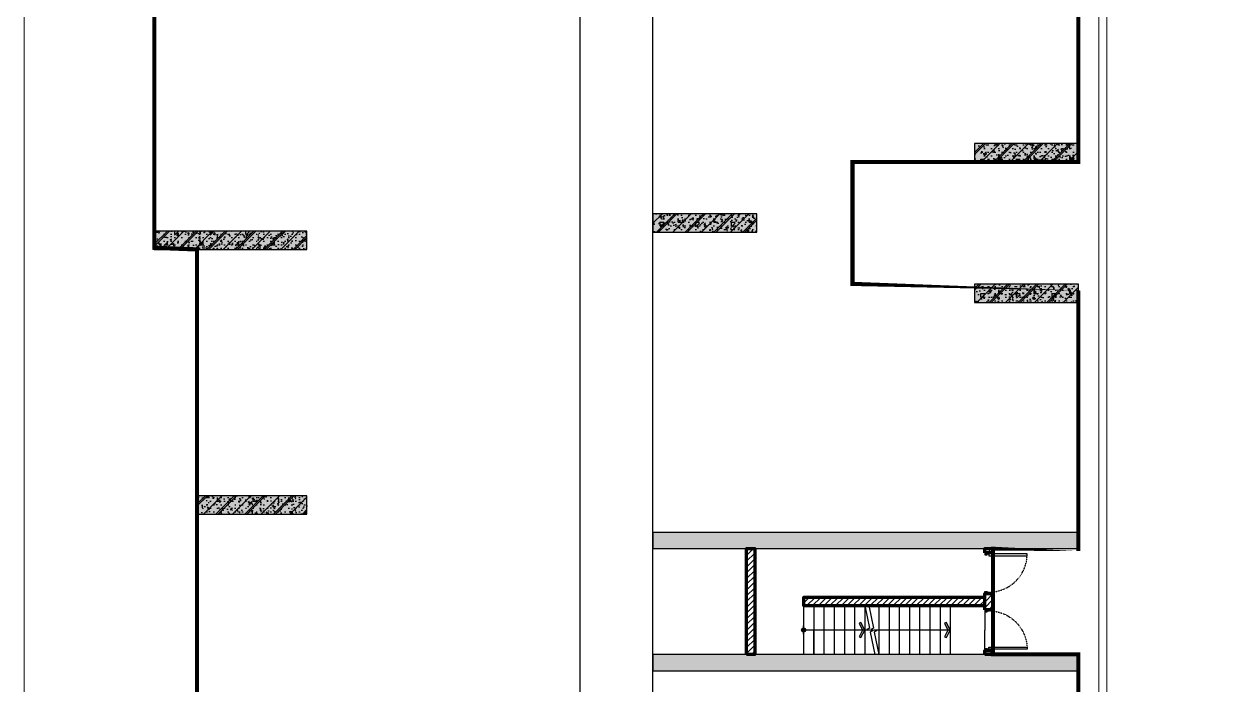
# Model space of a CAD drawing. Header units: millimetres. Extents: x 379264 to 1158416, y -283062 to 356890.
# Drawn here: x 933996 to 934586, y -26450 to -26125 of the extents above; entities that cross this region are included whole.
import ezdxf

# ---------------------------------------------------------------- set-up
doc = ezdxf.new("R2010")
doc.units = ezdxf.units.MM
doc.linetypes.add('CENTER', pattern=[2, 1.25, -0.25, 0.25, -0.25])
doc.linetypes.add('keyplan TANG 1$0$mb tang 1 TWA$0$Hidden10.5', pattern=[1.5, 1, -0.5])
for name, color, linetype in [('12PM. GRID', 8, 'CENTER'), ('BLOCK C - CHI TIET THANG 7 - 15T$0$DnW', 20, 'Continuous'), ('keyplan TANG 1$0$mb tang 1 TWA$0$Door', 250, 'Continuous'), ('keyplan TANG 1$0$mb tang 1 TWA$0$Staircase', 250, 'Continuous'), ('keyplan TANG 1$0$mb tang 1 TWA$0$Staircase Break', 250, 'Continuous'), ('keyplan TANG 1$0$mb tang 1 TWA$0$Staircase Direction', 250, 'Continuous'), ('keyplan TANG 1$0$mb tang 1 TWA$0$Wall Hatch', 250, 'Continuous'), ('keyplan TANG 1$0$MB_Cot tang 1$0$Concrete Hatch', 250, 'Continuous'), ('keyplan TANG 1$0$MB_Cot tang 1$0$Concrete Line', 250, 'Continuous'), ('keyplan TANG 1$0$MB_Cot tang 1$0$Concrete Solid', 250, 'Continuous'), ('keyplan TANG 1$0$mb_unitmix twa 1-20$0$Net thay Tran', 250, 'Continuous')]:
    doc.layers.add(name, color=color, linetype=linetype)
for name, color, linetype, lineweight in [('keyplan TANG 1$0$Hatch vat lieu', 250, 'Continuous', 5), ('keyplan TANG 1$0$mb tang 1 TWA$0$Net cat Tuong', 250, 'Continuous', 40), ('keyplan TANG 1$0$mb tang 1 TWA$0$Wall Line', 250, 'Continuous', 70), ('keyplan TANG 1$0$Net Thay khac', 250, 'Continuous', 15), ('keyplan TANG 1$0$Net thay Tuong', 250, 'Continuous', 20)]:
    doc.layers.add(name, color=color, linetype=linetype, lineweight=lineweight)

# ---------------------------------------------------------------- blocks, each defined once
blk = doc.blocks.new('*U1432')
at = {"layer": 'keyplan TANG 1$0$mb tang 1 TWA$0$Wall Hatch'}
h = blk.add_hatch(dxfattribs=at)
h.set_pattern_fill('LINE10', color=256, scale=100, angle=45, style=0, pattern_type=2)
h.set_pattern_definition([(45, (4100.00000000052, 899.9999999999986), (-70.71067811865474, 70.71067811865476), [])])
h.paths.add_polyline_path([(-99.99999999947431, 2.374315213898552e-14), (0, 0), (1.603842341970662e-13, 200), (-99.99999999947431, 200)])
at = {"layer": 'keyplan TANG 1$0$mb tang 1 TWA$0$Wall Line'}
blk.add_lwpolyline([(-99.99999999947431, 2.374315213898552e-14), (0, 0), (1.603842341970662e-13, 200), (-99.99999999947431, 200)], close=True, dxfattribs=at)
blk = doc.blocks.new('*U236')
at = {"layer": 'keyplan TANG 1$0$mb tang 1 TWA$0$Wall Hatch'}
h = blk.add_hatch(dxfattribs=at)
h.set_pattern_fill('LINE10', color=256, scale=100, angle=45, style=0, pattern_type=2)
h.set_pattern_definition([(45, (1199.999999999998, 3150), (-70.71067811865474, 70.71067811865476), [])])
h.paths.add_polyline_path([(4449.999999999998, -1.004973881890692e-12), (0, 0), (-1.358912982141192e-13, -200), (4449.999999999998, -200.000000000001)])
at = {"layer": 'keyplan TANG 1$0$mb tang 1 TWA$0$Wall Line'}
blk.add_lwpolyline([(4449.999999999998, -1.004973881890692e-12), (0, 0), (-1.358912982141192e-13, -200), (4449.999999999998, -200.000000000001)], close=True, dxfattribs=at)
blk = doc.blocks.new('keyplan TANG 1$0$mb tang 1 TWA$0$Door 1000-1')
at = {"color": 0, "linetype": 'ByBlock'}
blk.add_lwpolyline([(30, 100), (75, 100), (75, 1040.000000000015), (30, 1040.000000000015)], close=True, dxfattribs=at)
for points in [[(50, 55), (30, 55), (30, 100), (0, 100), (0, 0), (50, 0), (50, 55)], [(950.0000000000146, 55), (970.0000000000146, 55), (970.0000000000146, 100), (1000.000000000015, 100), (1000.000000000015, 0), (950.0000000000146, 0), (950.0000000000146, 55)]]:
    blk.add_lwpolyline(points, dxfattribs=at)
at = {"color": 0, "linetype": 'keyplan TANG 1$0$mb tang 1 TWA$0$Hidden10.5'}
blk.add_arc((30, 100), 940.0000000000146, 0, 90, dxfattribs=at)
blk = doc.blocks.new('*U1433')
at = {"layer": 'keyplan TANG 1$0$mb tang 1 TWA$0$Door'}
blk.add_blockref('keyplan TANG 1$0$mb tang 1 TWA$0$Door 1000-1', (0, 0), dxfattribs=at)
blk = doc.blocks.new('*U237')
at = {"layer": 'keyplan TANG 1$0$mb tang 1 TWA$0$Wall Hatch'}
h = blk.add_hatch(dxfattribs=at)
h.set_pattern_fill('LINE10', color=256, scale=100, angle=45, style=0, pattern_type=2)
h.set_pattern_definition([(45, (3799.999999998978, 899.9999999999987), (-70.71067811865474, 70.71067811865476), [])])
h.paths.add_polyline_path([(-400.0000000010168, 1.090082804301975e-13), (0, 0), (1.603842341970662e-13, 200), (-400.0000000010168, 200.0000000000001)])
at = {"layer": 'keyplan TANG 1$0$mb tang 1 TWA$0$Wall Line'}
blk.add_lwpolyline([(-400.0000000010168, 1.090082804301975e-13), (0, 0), (1.603842341970662e-13, 200), (-400.0000000010168, 200.0000000000001)], close=True, dxfattribs=at)
blk = doc.blocks.new('*U238')
at = {"layer": 'keyplan TANG 1$0$mb tang 1 TWA$0$Wall Hatch'}
h = blk.add_hatch(dxfattribs=at)
h.set_pattern_fill('LINE10', color=256, scale=100, angle=45, style=0, pattern_type=2)
h.set_pattern_definition([(45, (1599.999999964853, 899.9999999999993), (-70.71067811865474, 70.71067811865476), [])])
h.paths.add_polyline_path([(-2600.000000035141, 7.342858878990857e-13), (0, 0), (1.603842341970662e-13, 200), (-2600.000000035141, 200.0000000000007)])
at = {"layer": 'keyplan TANG 1$0$mb tang 1 TWA$0$Wall Line'}
blk.add_lwpolyline([(-2600.000000035141, 7.342858878990857e-13), (0, 0), (1.603842341970662e-13, 200), (-2600.000000035141, 200.0000000000007)], close=True, dxfattribs=at)
blk = doc.blocks.new('keyplan TANG 1$0$mb tang 1 TWA$0$Arrow 60')
at = {"linetype": 'ByBlock', "lineweight": -2}
h = blk.add_hatch(color=0, dxfattribs=at)
h.paths.add_polyline_path([(1.875, 0.9375000000000001), (1.651393202249892, 1.384713595499924), (0, 0.5590169943748364), (-1.651393202250176, 1.384713595499924), (-1.875, 0.9375000000001494), (0, 0)], flags=17)
h.paths.add_polyline_path([(1.651393202249892, 1.384713595499925), (1.875, 0.9375), (0, 0), (-1.875, 0.9375000000001492), (-1.651393202250176, 1.384713595499925), (0, 0.5590169943748364)])
blk.add_hatch(color=0, dxfattribs=at).paths.add_polyline_path([(1.651393202249892, 1.384713595499925), (1.875, 0.9375), (0, 0), (-1.875, 0.9375000000001492), (-1.651393202250176, 1.384713595499925), (0, 0.5590169943748364)])
at = {"color": 0, "linetype": 'ByBlock', "lineweight": -2}
blk.add_lwpolyline([(1.651393202249892, 1.384713595499925), (1.875, 0.9375), (0, 0), (-1.875, 0.9375000000001492), (-1.651393202250176, 1.384713595499925), (0, 0.5590169943748364)], close=True, dxfattribs=at)
blk = doc.blocks.new('keyplan TANG 1$0$mb tang 1 TWA$0$Dot')
at = {"linetype": 'ByBlock', "lineweight": -2}
h = blk.add_hatch(color=0, dxfattribs=at)
edge = h.paths.add_edge_path()
edge.add_arc((0, 0), 0.5, 0, 360)
at = {"color": 0, "linetype": 'ByBlock', "lineweight": -2}
blk.add_line((-1.110223024625157e-16, -1), (5.551115123125783e-17, 1), dxfattribs=at)
blk.add_circle((0, 0), 0.5, dxfattribs=at)
blk = doc.blocks.new('keyplan TANG 1$0$mb tang 1 TWA$0$A$Cf4f9086f')
at = {"layer": 'keyplan TANG 1$0$mb tang 1 TWA$0$Staircase'}
for p, q in [((27104.30626201179, -65148.17011095535), (27104.30626201179, -66348.17011095535)), ((28304.30626201179, -65148.17011095535), (28304.30626201179, -66348.17011095535)), ((32754.30626201179, -65148.170110955354), (28554.30626201179, -65148.170110955354)), ((28554.30626201179, -65148.170110955354), (28554.30626201179, -65748.17011095535)), ((28554.30626201179, -65148.17011095535), (28554.30626201179, -66348.17011095535)), ((28804.30626201179, -65148.17011095535), (28804.30626201179, -66348.17011095535)), ((29054.30626201179, -65148.17011095535), (29054.30626201179, -66348.17011095535)), ((29304.30626201179, -65148.17011095535), (29304.30626201179, -66348.17011095535)), ((29554.30626201179, -65148.17011095535), (29554.30626201179, -66348.17011095535)), ((29804.30626201179, -65148.17011095535), (29804.30626201179, -66348.17011095535)), ((30154.30626201179, -65148.17011095535), (30154.30626201179, -66348.17011095535)), ((30404.30626201179, -65148.17011095535), (30404.30626201179, -66348.17011095535)), ((30654.30626201179, -65148.17011095535), (30654.30626201179, -66348.17011095535)), ((30904.30626201179, -65148.17011095535), (30904.30626201179, -66348.17011095535)), ((31154.30626201179, -65148.17011095535), (31154.30626201179, -66348.17011095535)), ((31404.30626201179, -65148.17011095535), (31404.30626201179, -66348.17011095535)), ((31654.30626201179, -65148.17011095535), (31654.30626201179, -66348.17011095535)), ((31904.30626201179, -65148.17011095535), (31904.30626201179, -66348.17011095535)), ((32754.30626201179, -65148.170110955354), (32754.30626201179, -65748.17011095535)), ((28554.30626201179, -66348.17011095535), (28554.30626201179, -65748.17011095535)), ((32754.30626201179, -66348.17011095535), (32754.30626201179, -65748.17011095535)), ((32754.30626201179, -66348.17011095535), (28554.30626201179, -66348.17011095535))]:
    blk.add_line(p, q, dxfattribs=at)
at = {"layer": 'keyplan TANG 1$0$mb tang 1 TWA$0$Staircase Break', "color": 3, "linetype": 'Continuous'}
blk.add_lwpolyline([(29804.30626201179, -65148.17011092059), (29919.10854930642, -65699.22108993353), (29856.96424072815, -65737.70459312329), (30001.64828329833, -65758.63562872016), (29939.50397471715, -65797.11913190738), (30054.30626201179, -66348.17011092021)], dxfattribs=at)
at = {"layer": 'keyplan TANG 1$0$mb tang 1 TWA$0$Staircase Break', "linetype": 'Continuous'}
blk.add_lwpolyline([(29904.30626201179, -65148.17011092059), (30019.10854930642, -65699.22108993353), (29956.96424072815, -65737.70459312329), (30101.64828329833, -65758.63562872016), (30039.50397471715, -65797.11913190738), (30154.30626201179, -66348.17011092021)], dxfattribs=at)
at = {"layer": 'keyplan TANG 1$0$mb tang 1 TWA$0$Staircase Direction'}
for p, q in [((29929.3062622456, -65748.17011095534), (28304.30626201179, -65748.17011095534)), ((31904.30626201179, -65748.17011095535), (30029.30626224561, -65748.17011095534))]:
    blk.add_line(p, q, dxfattribs=at)
at = {"layer": 'keyplan TANG 1$0$mb tang 1 TWA$0$Door', "rotation": 270}
blk.add_blockref('*U1433', (32754.30626201179, -63848.17011091969), dxfattribs=at)
at = {"layer": 'keyplan TANG 1$0$mb tang 1 TWA$0$Door', "xscale": -1, "rotation": 270}
blk.add_blockref('*U1433', (32754.30626201179, -66248.17011092074), dxfattribs=at)
at = {"layer": 'keyplan TANG 1$0$mb tang 1 TWA$0$Net cat Tuong', "xscale": -1, "rotation": 270}
for name, p in [('*U238', (26904.30626201179, -63748.17011092021)), ('*U1432', (32754.30626201179, -63748.17011092021)), ('*U237', (32754.30626201179, -64848.1701109197)), ('*U1432', (32754.30626201179, -66248.17011092074))]:
    blk.add_blockref(name, p, dxfattribs=at)
at = {"layer": 'keyplan TANG 1$0$mb tang 1 TWA$0$Net cat Tuong'}
blk.add_blockref('*U236', (28304.30626201179, -64948.17011092055), dxfattribs=at)
at = {"layer": 'keyplan TANG 1$0$mb tang 1 TWA$0$Staircase Direction', "xscale": 100, "yscale": 100, "zscale": 100}
blk.add_blockref('keyplan TANG 1$0$mb tang 1 TWA$0$Dot', (28304.30626201179, -65748.17011095534), dxfattribs=at)
at = {"layer": 'keyplan TANG 1$0$mb tang 1 TWA$0$Staircase Direction', "zscale": 100, "rotation": 90}
for p, xscale, yscale in [((29804.30626201179, -65748.17011095538), -100.0000000000007, 100.0000000000007), ((31904.30626201179, -65748.17011095535), -100.0000000000008, 100.0000000000008)]:
    blk.add_blockref('keyplan TANG 1$0$mb tang 1 TWA$0$Arrow 60', p, dxfattribs=dict(at, xscale=xscale, yscale=yscale))
blk = doc.blocks.new('*U1385')
at = {"layer": 'keyplan TANG 1$0$MB_Cot tang 1$0$Concrete Hatch'}
h = blk.add_hatch(dxfattribs=at)
h.set_pattern_fill('CONCRETE', color=256, scale=50, style=0, pattern_type=2)
h.set_pattern_definition([(45, (3200, -399.9999999999998), (-176.7766952966369, 176.7766952966369), []), (45, (3200, -349.9999999999998), (-353.5533905932737, 353.5533905932738), []), (49.99999999999999, (3200, -399.9999999999998), (358.6300913003767, -31.37606749129755), [37.5, -412.5]), (355, (3200, -399.9999999999998), (-69.3756668065, 376.0960668500059), [30, -330]), (100.4514, (3229.88584, -402.6146699999998), (289.2546908570108, 344.7197710304768), [31.870095, -350.571056]), (46.18420000000001, (3200, -299.9999999999998), (533.6205243128222, -82.75950716450905), [56.25, -618.75]), (96.6356, (3244.4683725, -306.8966534999998), (467.3313527743517, 487.0589354502209), [47.805144, -525.8565]), (351.1842, (3200, -299.9999999999998), (467.3309725668136, 487.0593004626623), [45, -495]), (21, (3250, -324.9999999999998), (298.4535260592309, -201.3094453326694), [37.5, -412.5]), (326.0000000000001, (3250, -324.9999999999998), (121.6576659607909, 362.5750225234265), [30, -330]), (71.4514, (3274.8711165, -341.7758029999998), (420.111314290745, 161.2652483549762), [31.870095, -350.571056]), (37.50000000000001, (3200, -399.9999999999998), (6.079927658645334, 166.4469269156558), [0, -326, 0, -335, 0, -331.25]), (7.499999999999999, (3200, -399.9999999999998), (131.5347687210743, 197.2058559411801), [0, -191, 0, -318.5, 0, -126.25]), (327.5, (3088.5, -399.9999999999998), (266.9112180862045, -11.2774358671899), [0, -125, 0, -390, 0, -517.5]), (317.5, (3038.5, -399.9999999999998), (291.5930846711931, 50.05249116615882), [0, -162.5, 0, -259, 0, -367.5]), (0, (3375, -224.9999999999998), (0, 875), [87.5, -787.5]), (0, (3637.5, -49.99999999999983), (0, 875), [87.5, -787.5]), (0, (3462.5, 300.0000000000002), (0, 875), [87.5, -350, 87.5, -350]), (90, (3375, -224.9999999999998), (-875, 5.35782974626967e-14), [87.5, -787.5]), (90, (3462.5, 300.0000000000002), (-875, 5.35782974626967e-14), [87.5, -787.5]), (90, (3725, -49.99999999999983), (-875, 5.35782974626967e-14), [87.5, -787.5]), (90, (3900, 212.5000000000002), (-875, 5.35782974626967e-14), [87.5, -787.5]), (135, (3462.5, -224.9999999999998), (-875.016357447105, 8.881784197001252e-14), [123.76, -1113.7]), (135, (3550, 300.0000000000002), (-875.016357447105, 8.881784197001252e-14), [123.76, -1113.7]), (45, (3637.5, -49.99999999999983), (8.881784197001252e-14, 875.016357447105), [123.76, -247.485, 123.76, -742.455]), (0, (3025, -399.9999999999998), (87.5, 87.5), [-175, 0])])
h.paths.add_polyline_path([(-250, 50), (-250, -399.9999999999998), (3500, -399.9999999999999), (3500, 50)])
at = {"layer": 'keyplan TANG 1$0$MB_Cot tang 1$0$Concrete Solid'}
blk.add_hatch(color=256, dxfattribs=at).paths.add_polyline_path([(-250, 50), (-250, -399.9999999999998), (3500, -399.9999999999999), (3500, 50)])
at = {"layer": 'keyplan TANG 1$0$MB_Cot tang 1$0$Concrete Line'}
blk.add_lwpolyline([(-250, 50), (-250, -399.9999999999998), (3500, -399.9999999999999), (3500, 50)], close=True, dxfattribs=at)
blk = doc.blocks.new('*U1386')
at = {"layer": 'keyplan TANG 1$0$MB_Cot tang 1$0$Concrete Hatch'}
h = blk.add_hatch(dxfattribs=at)
h.set_pattern_fill('CONCRETE', color=256, scale=50, style=0, pattern_type=2)
h.set_pattern_definition([(45, (2150, -399.9999999999998), (-176.7766952966369, 176.7766952966369), []), (45, (2150, -349.9999999999998), (-353.5533905932737, 353.5533905932738), []), (49.99999999999999, (2150, -399.9999999999998), (358.6300913003767, -31.37606749129755), [37.5, -412.5]), (355, (2150, -399.9999999999998), (-69.3756668065, 376.0960668500059), [30, -330]), (100.4514, (2179.88584, -402.6146699999998), (289.2546908570108, 344.7197710304768), [31.870095, -350.571056]), (46.18420000000001, (2150, -299.9999999999998), (533.6205243128222, -82.75950716450905), [56.25, -618.75]), (96.6356, (2194.4683725, -306.8966534999998), (467.3313527743517, 487.0589354502209), [47.805144, -525.8565]), (351.1842, (2150, -299.9999999999998), (467.3309725668136, 487.0593004626623), [45, -495]), (21, (2200, -324.9999999999998), (298.4535260592309, -201.3094453326694), [37.5, -412.5]), (326.0000000000001, (2200, -324.9999999999998), (121.6576659607909, 362.5750225234265), [30, -330]), (71.4514, (2224.8711165, -341.7758029999998), (420.111314290745, 161.2652483549762), [31.870095, -350.571056]), (37.50000000000001, (2150, -399.9999999999998), (6.079927658645334, 166.4469269156558), [0, -326, 0, -335, 0, -331.25]), (7.499999999999999, (2150, -399.9999999999998), (131.5347687210743, 197.2058559411801), [0, -191, 0, -318.5, 0, -126.25]), (327.5, (2038.5, -399.9999999999998), (266.9112180862045, -11.2774358671899), [0, -125, 0, -390, 0, -517.5]), (317.5, (1988.5, -399.9999999999998), (291.5930846711931, 50.05249116615882), [0, -162.5, 0, -259, 0, -367.5]), (0, (2325, -224.9999999999998), (0, 875), [87.5, -787.5]), (0, (2587.5, -49.99999999999983), (0, 875), [87.5, -787.5]), (0, (2412.5, 300.0000000000002), (0, 875), [87.5, -350, 87.5, -350]), (90, (2325, -224.9999999999998), (-875, 5.35782974626967e-14), [87.5, -787.5]), (90, (2412.5, 300.0000000000002), (-875, 5.35782974626967e-14), [87.5, -787.5]), (90, (2675, -49.99999999999983), (-875, 5.35782974626967e-14), [87.5, -787.5]), (90, (2850, 212.5000000000002), (-875, 5.35782974626967e-14), [87.5, -787.5]), (135, (2412.5, -224.9999999999998), (-875.016357447105, 8.881784197001252e-14), [123.76, -1113.7]), (135, (2500, 300.0000000000002), (-875.016357447105, 8.881784197001252e-14), [123.76, -1113.7]), (45, (2587.5, -49.99999999999983), (8.881784197001252e-14, 875.016357447105), [123.76, -247.485, 123.76, -742.455]), (0, (1975, -399.9999999999998), (87.5, 87.5), [-175, 0])])
h.paths.add_polyline_path([(-250, 50), (-250, -399.9999999999998), (2450, -399.9999999999999), (2450, 50)])
at = {"layer": 'keyplan TANG 1$0$MB_Cot tang 1$0$Concrete Solid'}
blk.add_hatch(color=256, dxfattribs=at).paths.add_polyline_path([(-250, 50), (-250, -399.9999999999998), (2450, -399.9999999999999), (2450, 50)])
at = {"layer": 'keyplan TANG 1$0$MB_Cot tang 1$0$Concrete Line'}
blk.add_lwpolyline([(-250, 50), (-250, -399.9999999999998), (2450, -399.9999999999999), (2450, 50)], close=True, dxfattribs=at)
blk = doc.blocks.new('*U1387')
at = {"layer": 'keyplan TANG 1$0$MB_Cot tang 1$0$Concrete Hatch'}
h = blk.add_hatch(dxfattribs=at)
h.set_pattern_fill('CONCRETE', color=256, scale=50, style=0, pattern_type=2)
h.set_pattern_definition([(45, (9900.00000006222, -349.9999999999999), (-176.7766952966369, 176.7766952966369), []), (45, (9900.00000006222, -299.9999999999999), (-353.5533905932737, 353.5533905932738), []), (49.99999999999999, (9900.00000006222, -349.9999999999999), (358.6300913003767, -31.37606749129755), [37.5, -412.5]), (355, (9900.00000006222, -349.9999999999999), (-69.3756668065, 376.0960668500059), [30, -330]), (100.4514, (9929.885840062221, -352.6146699999999), (289.2546908570108, 344.7197710304768), [31.870095, -350.571056]), (46.18420000000001, (9900.00000006222, -249.9999999999999), (533.6205243128222, -82.75950716450905), [56.25, -618.75]), (96.6356, (9944.46837256222, -256.8966534999999), (467.3313527743517, 487.0589354502209), [47.805144, -525.8565]), (351.1842, (9900.00000006222, -249.9999999999999), (467.3309725668136, 487.0593004626623), [45, -495]), (21, (9950.00000006222, -274.9999999999999), (298.4535260592309, -201.3094453326694), [37.5, -412.5]), (326.0000000000001, (9950.00000006222, -274.9999999999999), (121.6576659607909, 362.5750225234265), [30, -330]), (71.4514, (9974.87111656222, -291.7758029999999), (420.111314290745, 161.2652483549762), [31.870095, -350.571056]), (37.50000000000001, (9900.00000006222, -349.9999999999999), (6.079927658645334, 166.4469269156558), [0, -326, 0, -335, 0, -331.25]), (7.499999999999999, (9900.00000006222, -349.9999999999999), (131.5347687210743, 197.2058559411801), [0, -191, 0, -318.5, 0, -126.25]), (327.5, (9788.50000006222, -349.9999999999999), (266.9112180862045, -11.2774358671899), [0, -125, 0, -390, 0, -517.5]), (317.5, (9738.50000006222, -349.9999999999999), (291.5930846711931, 50.05249116615882), [0, -162.5, 0, -259, 0, -367.5]), (0, (10075.00000006222, -174.9999999999999), (0, 875), [87.5, -787.5]), (0, (10337.50000006222, 1.13686837721616e-13), (0, 875), [87.5, -787.5]), (0, (10162.50000006222, 350.0000000000001), (0, 875), [87.5, -350, 87.5, -350]), (90, (10075.00000006222, -174.9999999999999), (-875, 5.35782974626967e-14), [87.5, -787.5]), (90, (10162.50000006222, 350.0000000000001), (-875, 5.35782974626967e-14), [87.5, -787.5]), (90, (10425.00000006222, 1.13686837721616e-13), (-875, 5.35782974626967e-14), [87.5, -787.5]), (90, (10600.00000006222, 262.5000000000001), (-875, 5.35782974626967e-14), [87.5, -787.5]), (135, (10162.50000006222, -174.9999999999999), (-875.016357447105, 8.881784197001252e-14), [123.76, -1113.7]), (135, (10250.00000006222, 350.0000000000001), (-875.016357447105, 8.881784197001252e-14), [123.76, -1113.7]), (45, (10337.50000006222, 1.13686837721616e-13), (8.881784197001252e-14, 875.016357447105), [123.76, -247.485, 123.76, -742.455]), (0, (9725.00000006222, -349.9999999999999), (87.5, 87.5), [-175, 0])])
h.paths.add_polyline_path([(-250, 50), (-250, -349.9999999999999), (10200.00000006222, -350), (10200.00000006222, 50)])
at = {"layer": 'keyplan TANG 1$0$MB_Cot tang 1$0$Concrete Solid'}
blk.add_hatch(color=256, dxfattribs=at).paths.add_polyline_path([(-250, 50), (-250, -349.9999999999999), (10200.00000006222, -350), (10200.00000006222, 50)])
at = {"layer": 'keyplan TANG 1$0$MB_Cot tang 1$0$Concrete Line'}
blk.add_lwpolyline([(-250, 50), (-250, -349.9999999999999), (10200.00000006222, -350), (10200.00000006222, 50)], close=True, dxfattribs=at)
blk = doc.blocks.new('*U1388')
at = {"layer": 'keyplan TANG 1$0$MB_Cot tang 1$0$Concrete Hatch'}
h = blk.add_hatch(dxfattribs=at)
h.set_pattern_fill('CONCRETE', color=256, scale=50, style=0, pattern_type=2)
h.set_pattern_definition([(45, (2000, -199.9999999999998), (-176.7766952966369, 176.7766952966369), []), (45, (2000, -149.9999999999998), (-353.5533905932737, 353.5533905932738), []), (49.99999999999999, (2000, -199.9999999999998), (358.6300913003767, -31.37606749129755), [37.5, -412.5]), (355, (2000, -199.9999999999998), (-69.3756668065, 376.0960668500059), [30, -330]), (100.4514, (2029.88584, -202.6146699999998), (289.2546908570108, 344.7197710304768), [31.870095, -350.571056]), (46.18420000000001, (2000, -99.99999999999983), (533.6205243128222, -82.75950716450905), [56.25, -618.75]), (96.6356, (2044.4683725, -106.8966534999998), (467.3313527743517, 487.0589354502209), [47.805144, -525.8565]), (351.1842, (2000, -99.99999999999983), (467.3309725668136, 487.0593004626623), [45, -495]), (21, (2050, -124.9999999999998), (298.4535260592309, -201.3094453326694), [37.5, -412.5]), (326.0000000000001, (2050, -124.9999999999998), (121.6576659607909, 362.5750225234265), [30, -330]), (71.4514, (2074.8711165, -141.7758029999998), (420.111314290745, 161.2652483549762), [31.870095, -350.571056]), (37.50000000000001, (2000, -199.9999999999998), (6.079927658645334, 166.4469269156558), [0, -326, 0, -335, 0, -331.25]), (7.499999999999999, (2000, -199.9999999999998), (131.5347687210743, 197.2058559411801), [0, -191, 0, -318.5, 0, -126.25]), (327.5, (1888.5, -199.9999999999998), (266.9112180862045, -11.2774358671899), [0, -125, 0, -390, 0, -517.5]), (317.5, (1838.5, -199.9999999999998), (291.5930846711931, 50.05249116615882), [0, -162.5, 0, -259, 0, -367.5]), (0, (2175, -24.99999999999983), (0, 875), [87.5, -787.5]), (0, (2437.5, 150.0000000000002), (0, 875), [87.5, -787.5]), (0, (2262.5, 500.0000000000002), (0, 875), [87.5, -350, 87.5, -350]), (90, (2175, -24.99999999999983), (-875, 5.35782974626967e-14), [87.5, -787.5]), (90, (2262.5, 500.0000000000002), (-875, 5.35782974626967e-14), [87.5, -787.5]), (90, (2525, 150.0000000000002), (-875, 5.35782974626967e-14), [87.5, -787.5]), (90, (2700, 412.5000000000002), (-875, 5.35782974626967e-14), [87.5, -787.5]), (135, (2262.5, -24.99999999999983), (-875.016357447105, 8.881784197001252e-14), [123.76, -1113.7]), (135, (2350, 500.0000000000002), (-875.016357447105, 8.881784197001252e-14), [123.76, -1113.7]), (45, (2437.5, 150.0000000000002), (8.881784197001252e-14, 875.016357447105), [123.76, -247.485, 123.76, -742.455]), (0, (1825, -199.9999999999998), (87.5, 87.5), [-175, 0])])
h.paths.add_polyline_path([(-250, 150), (-250, -299.9999999999998), (2300, -299.9999999999999), (2300, 150)])
at = {"layer": 'keyplan TANG 1$0$MB_Cot tang 1$0$Concrete Solid'}
blk.add_hatch(color=256, dxfattribs=at).paths.add_polyline_path([(-250, 150), (-250, -299.9999999999998), (2300, -299.9999999999999), (2300, 150)])
at = {"layer": 'keyplan TANG 1$0$MB_Cot tang 1$0$Concrete Line'}
blk.add_lwpolyline([(-250, 150), (-250, -299.9999999999998), (2300, -299.9999999999999), (2300, 150)], close=True, dxfattribs=at)
blk = doc.blocks.new('*U1389')
at = {"layer": 'keyplan TANG 1$0$MB_Cot tang 1$0$Concrete Hatch'}
h = blk.add_hatch(dxfattribs=at)
h.set_pattern_fill('CONCRETE', color=256, scale=50, style=0, pattern_type=2)
h.set_pattern_definition([(45, (2000, -399.9999999999998), (-176.7766952966369, 176.7766952966369), []), (45, (2000, -349.9999999999998), (-353.5533905932737, 353.5533905932738), []), (49.99999999999999, (2000, -399.9999999999998), (358.6300913003767, -31.37606749129755), [37.5, -412.5]), (355, (2000, -399.9999999999998), (-69.3756668065, 376.0960668500059), [30, -330]), (100.4514, (2029.88584, -402.6146699999998), (289.2546908570108, 344.7197710304768), [31.870095, -350.571056]), (46.18420000000001, (2000, -299.9999999999998), (533.6205243128222, -82.75950716450905), [56.25, -618.75]), (96.6356, (2044.4683725, -306.8966534999998), (467.3313527743517, 487.0589354502209), [47.805144, -525.8565]), (351.1842, (2000, -299.9999999999998), (467.3309725668136, 487.0593004626623), [45, -495]), (21, (2050, -324.9999999999998), (298.4535260592309, -201.3094453326694), [37.5, -412.5]), (326.0000000000001, (2050, -324.9999999999998), (121.6576659607909, 362.5750225234265), [30, -330]), (71.4514, (2074.8711165, -341.7758029999998), (420.111314290745, 161.2652483549762), [31.870095, -350.571056]), (37.50000000000001, (2000, -399.9999999999998), (6.079927658645334, 166.4469269156558), [0, -326, 0, -335, 0, -331.25]), (7.499999999999999, (2000, -399.9999999999998), (131.5347687210743, 197.2058559411801), [0, -191, 0, -318.5, 0, -126.25]), (327.5, (1888.5, -399.9999999999998), (266.9112180862045, -11.2774358671899), [0, -125, 0, -390, 0, -517.5]), (317.5, (1838.5, -399.9999999999998), (291.5930846711931, 50.05249116615882), [0, -162.5, 0, -259, 0, -367.5]), (0, (2175, -224.9999999999998), (0, 875), [87.5, -787.5]), (0, (2437.5, -49.99999999999983), (0, 875), [87.5, -787.5]), (0, (2262.5, 300.0000000000002), (0, 875), [87.5, -350, 87.5, -350]), (90, (2175, -224.9999999999998), (-875, 5.35782974626967e-14), [87.5, -787.5]), (90, (2262.5, 300.0000000000002), (-875, 5.35782974626967e-14), [87.5, -787.5]), (90, (2525, -49.99999999999983), (-875, 5.35782974626967e-14), [87.5, -787.5]), (90, (2700, 212.5000000000002), (-875, 5.35782974626967e-14), [87.5, -787.5]), (135, (2262.5, -224.9999999999998), (-875.016357447105, 8.881784197001252e-14), [123.76, -1113.7]), (135, (2350, 300.0000000000002), (-875.016357447105, 8.881784197001252e-14), [123.76, -1113.7]), (45, (2437.5, -49.99999999999983), (8.881784197001252e-14, 875.016357447105), [123.76, -247.485, 123.76, -742.455]), (0, (1825, -399.9999999999998), (87.5, 87.5), [-175, 0])])
h.paths.add_polyline_path([(-250, 50), (-250, -399.9999999999998), (2300, -399.9999999999999), (2300, 50)])
at = {"layer": 'keyplan TANG 1$0$MB_Cot tang 1$0$Concrete Solid'}
blk.add_hatch(color=256, dxfattribs=at).paths.add_polyline_path([(-250, 50), (-250, -399.9999999999998), (2300, -399.9999999999999), (2300, 50)])
at = {"layer": 'keyplan TANG 1$0$MB_Cot tang 1$0$Concrete Line'}
blk.add_lwpolyline([(-250, 50), (-250, -399.9999999999998), (2300, -399.9999999999999), (2300, 50)], close=True, dxfattribs=at)
blk = doc.blocks.new('keyplan TANG 1')
at = {"color": 7, "const_width": 100}
blk.add_lwpolyline([(22696.90922331624, 132250.0000055772), (22700.00000000001, 125550.0000054775), (17150.00000000003, 125550.0000054775), (17149.99999872623, 122549.9999989607), (22700, 122549.9999989607), (22700, 109750.000000035), (17149.99999872623, 109750.000000035), (17150.00000000001, 106750.0000055773), (22700, 106749.9999999999), (22700.00000006222, 100250.000000035), (20600.00000000003, 100250.0000054705), (20600.00000000003, 97650.00000000001), (22700.00000651809, 97650.00000000001), (22700, 90249.99999999988), (1049.999999999913, 90249.99999999988), (1049.999999999913, 107600.0000054772), (4.730700311483815e-07, 107600.0000054705), (-1.455191522836685e-11, 114100.0000055773), (5550.000000476677, 114100.0000055773), (5549.999999999985, 117100.0000055773), (-1.546140993013978e-11, 117100.0000055773), (-1.546140993013978e-11, 131300.0000067214)], dxfattribs=at)
at = {"layer": 'keyplan TANG 1$0$Hatch vat lieu'}
blk.add_lwpolyline([(23200.00000000175, 125850.0000054775), (23200.00000000169, 94245.9775425606), (38274.01893333992, 85137.37794726598, -0.2626313762872258), (39143.10746881831, 83596.66052586085, -0.2626313762872258)], format="xyb", dxfattribs=at)
at = {"layer": 'keyplan TANG 1$0$mb_unitmix twa 1-20$0$Net thay Tran'}
blk.add_lwpolyline([(10450.0000065181, 147850.0000020646), (10449.99999999991, 95349.99999896024), (12249.99999342476, 95349.99999896024), (12249.99999342476, 141249.9999910947), (12450, 141249.9999910947), (12450, 141050), (46748.45462060507, 141049.9999999999), (46748.45462060507, 142849.9999999999), (12450, 142849.9999826836), (12450, 142649.9999826836), (12250, 142649.9999826836), (12250.00000651844, 147850.0000020646)], close=True, dxfattribs=at)
at = {"layer": 'keyplan TANG 1$0$Net Thay khac'}
blk.add_lwpolyline([(23400.00000000175, 125850.0000054775), (23400.00000000169, 94358.80328432308), (38377.45353997167, 85308.55412011413, -0.262631376287226), (39343.10746828164, 83596.64587410592)], format="xyb", dxfattribs=at)
at = {"layer": 'keyplan TANG 1$0$Net thay Tuong'}
blk.add_line((-3198.334611486305, 152571.572877777), (-3198.334611486644, 82949.99999999988), dxfattribs=at)
blk.add_blockref('keyplan TANG 1$0$mb tang 1 TWA$0$A$Cf4f9086f', (-12354.30626201176, 163998.1701109553))
at = {"layer": 'keyplan TANG 1$0$MB_Cot tang 1$0$Concrete Line'}
for name, p in [('*U1389', (20400, 110150.000000035)), ('*U1388', (12500.00000005856, 108324.9999989952)), ('*U1385', (250, 108000.0000054772)), ('*U1388', (20400, 106599.9999999999)), ('*U1386', (1300, 101500.0000054775)), ('*U1387', (12500, 100600.000000035)), ('*U1387', (12500, 97600.00000003504))]:
    blk.add_blockref(name, p, dxfattribs=at)
blk = doc.blocks.new('A$C0F1F2E69')
at = {"layer": 'BLOCK C - CHI TIET THANG 7 - 15T$0$DnW', "xscale": 0.02, "yscale": 0.02, "zscale": 0.02}
blk.add_blockref('keyplan TANG 1', (1907.087069346104, -92.84652750456007), dxfattribs=at)

msp = doc.modelspace()

# ---------------------------------------------------------------- block references
at = {"layer": '12PM. GRID'}
msp.add_blockref('A$C0F1F2E69', (932153.3460604745, -28294.96007476898), dxfattribs=at)

doc.saveas('drawing.dxf')
